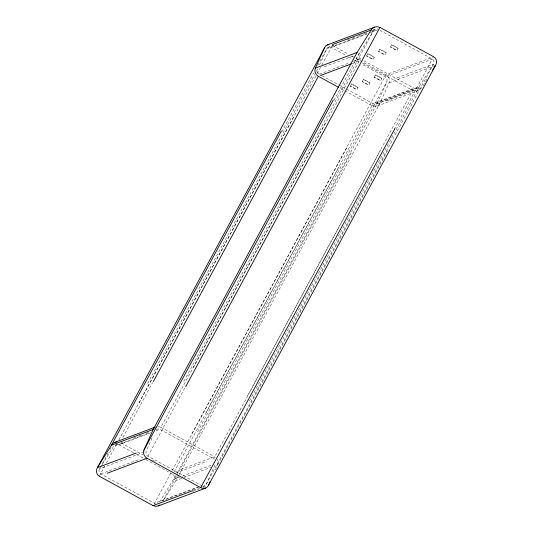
<?xml version="1.0" encoding="UTF-8"?>
<svg xmlns="http://www.w3.org/2000/svg" width="533" height="533" viewBox="0 0 533 533"><rect width="100%" height="100%" fill="white"/><g stroke="black" fill="none" stroke-linecap="round" stroke-linejoin="round"><path stroke-width="0.4" stroke-dasharray="2.67 2" d="M176.963 476.275L176.809 478.514L175.957 480.519L163.678 500.154M152.032 438.053L146.075 451.324L145.929 453.703L147.181 455.675L201.654 485.623L200.108 486.203M215.372 469.986C216.798 466.701 219.596 462.684 217.098 459.18M177.362 472.764L377.657 102.323L386.925 81.676L387.071 79.297L385.093 76.812L361.847 64.08M179.115 474.67L379.809 103.495L389.077 82.848C390.296 79.863 388.784 76.272 386.019 74.747L351.707 55.958M319.454 64.933L327.362 47.79L336.523 44.072M202.42 486.696L204.652 485.856L206.271 484.29L215.532 463.643M108.292 452.704L99.578 468.813C98.518 470.472 98.905 472.978 100.697 473.95L155.276 503.705M109.831 449.852L112.25 445.381M281.744 131.911L313.717 72.774M317.661 65.486L326.729 48.71L367.03 33.552M147.588 383.54L314.697 74.467M316.276 71.555L317.468 69.357C316.302 72.202 319.034 74.58 321.479 75.413M99.291 476.196L104.788 466.035M106.353 463.137L116.554 444.275M118.906 439.925L293.443 117.127M139.14 402.855L316.829 74.22M317.108 73.707L321.539 65.512M321.852 64.933L331.346 47.377L345.87 55.332M122.87 437.506L152.571 382.574M333.911 100.424L359.195 53.66L373.227 31.22L375.299 29.482L377.724 29.295M183.932 381.308L373.227 31.22L370.901 32.093M158.188 426.513L160.879 427.286L325.903 122.077M193.346 367.59L360.315 58.79C358.522 57.817 358.136 55.319 359.195 53.66L357.65 54.239M147.907 456.188L185.957 385.819M350.368 86.093L351.533 83.941L355.118 85.573L357.983 87.472L356.817 89.624L350.368 86.093L356.817 89.624M366.677 55.932L367.843 53.78L371.421 55.412L374.293 57.311L373.127 59.463L366.677 55.932L373.127 59.463M362.287 81.609L363.453 79.457L367.037 81.089L369.902 82.988L368.743 85.14L362.287 81.609L368.743 85.14M378.597 51.448L379.762 49.296L383.347 50.928L386.212 52.827L385.046 54.979L378.597 51.448L385.046 54.979M374.213 77.125L375.379 74.973L378.963 76.605L381.828 78.504L380.662 80.656L374.213 77.125L380.662 80.656M390.522 46.964L391.688 44.812L395.266 46.444L398.138 48.343L396.972 50.495L390.522 46.964L396.972 50.495M191.867 433.809L386.019 74.747M170.92 472.911L154.443 503.379L199.335 486.496M172.239 470.466L346.65 147.907M206.078 412.449L373.047 103.649L374.666 104.115L376.038 103.888L418.518 87.632L433.422 64.187C434.482 62.528 434.095 60.022 432.303 59.05L379.989 30.401M174.091 471.965L339.115 166.756M197.63 431.763L386.925 81.676M175.783 475.676L159.773 501.78L198.523 487.209M163.498 500.041L351.214 152.871M178.722 475.403L175.957 480.519L210.728 467.441M247.632 395.673L412.655 90.47C420.284 93.861 424.188 83.494 427.239 78.684M214.433 459.293L213.7 458.78L380.669 149.986M394.253 129.419L432.303 59.05L385.093 76.812M249.511 400.809L419.391 86.626L377.657 102.323L376.038 103.888M206.271 484.29L433.422 64.187L394.673 78.757M217.684 464.823L387.564 150.639M100.457 467.414L99.578 468.813L146.075 451.324M102.209 464.609L113.609 446.374L148.387 433.296M379.809 103.495C378.51 106.34 374.746 107.233 372.121 105.714L339.155 87.665M155.976 429.758L158.334 428.885L159.953 429.351L213.7 458.78M377.111 106.107L418.079 90.697M372.674 30.115L377.311 28.369M346.943 40.155L349.175 39.315M352.16 38.196L354.392 37.357M358.862 35.671L361.847 34.552M364.079 33.712L367.07 32.586M371.561 30.894L375.299 29.482M333.964 46.391L367.41 33.812M370.102 32.799L378.557 29.621M324.417 66.738L353.785 55.692M319.3 74.22L349.481 62.867M353.479 61.362L360.315 58.79M352.153 63.58L358.909 61.035L356.85 59.083L356.037 56.725M388.664 73.747L433.709 56.804M389.077 82.848L435.574 65.359M375.325 102.796L414.061 88.225L415.753 88.658L417.312 88.365M372.121 105.714L410.403 91.316M386.765 100.884L421.536 87.805M148.607 432.263L145.596 433.396M133.676 437.879L136.655 436.76M138.893 435.921L142.617 434.515M117.946 443.789L115.688 444.635L117.247 444.342L118.939 444.775L150.839 432.776M156.082 430.804L159.953 429.351M100.697 473.95L140.039 459.153M180.847 469.42L214.626 456.714L215.845 457.574M145.815 459.493L172.685 474.21L175.017 473.331M175.723 473.064L206.864 461.351M210.901 465.389L173.805 479.34C174.864 477.681 174.478 475.183 172.685 474.21M192.919 491.299L199.895 488.674M202.993 487.508L206.871 486.049M120.958 442.663L123.21 441.81M193.506 490.04L198.709 488.088M328.348 47.144L329.727 46.911L331.346 47.377M203.273 486.089L204.652 485.856M398.138 48.343L391.688 44.812M386.212 52.827L379.762 49.296M374.293 57.311L367.843 53.78M381.828 78.504L375.379 74.973M369.902 82.988L363.453 79.457M357.983 87.472L351.533 83.941M363.899 60.755L414.061 88.225M332.272 45.312L348.395 54.139M362.493 63.001L412.655 90.47M348.775 56.924L353.859 59.709M354.585 60.102L358.942 62.494M322.132 75.766L373.047 103.649M160.879 427.286L214.626 456.714M121.071 442.93L142.857 454.862M152.298 460.032L154.477 461.225M118.939 444.775L135.648 453.923M136.375 454.323L145.089 459.093"/><path stroke-width="0.8" d="M374.532 27.143L372.527 28.362L371.075 30.041L357.043 52.481L153.191 429.505L143.923 450.152C142.704 453.137 144.216 456.728 146.981 458.253L200.728 487.688C203.353 489.201 207.124 488.315 208.423 485.47L435.574 65.359C437.333 62.601 436.694 58.43 433.709 56.804L379.962 27.376L377.131 26.65L374.532 27.143L327.282 44.919L325.636 45.998L97.426 467.641C95.667 470.399 96.306 474.57 99.291 476.196L153.038 505.624L155.869 506.35L158.468 505.857L205.718 488.081M324.577 47.53L315.316 68.177C314.097 71.162 315.603 74.753 318.374 76.286L338.708 87.419M356.477 53.82L357.043 52.481L315.316 68.177M208.423 485.47L210.075 481.785M281.337 131.011L111.464 445.195L97.426 467.641L136.175 453.063M153.351 381.488L318.374 76.286M143.923 450.152L333.218 100.057M185.81 386.438L379.962 27.376M200.728 487.688L394.88 128.62M432.503 70.269L435.574 65.359M154.25 427.972L153.191 429.505L111.464 445.195L112.909 443.516L114.921 442.303L155.156 427.166M158.468 505.857L159.8 505.044M332.332 44.619L371.075 30.041M320.626 75.433L351.407 63.86M107.24 473.204L146.981 458.253M153.038 505.624L192.779 490.68M114.921 442.303L116.867 441.93M327.282 44.919L328.808 44.665"/></g></svg>
